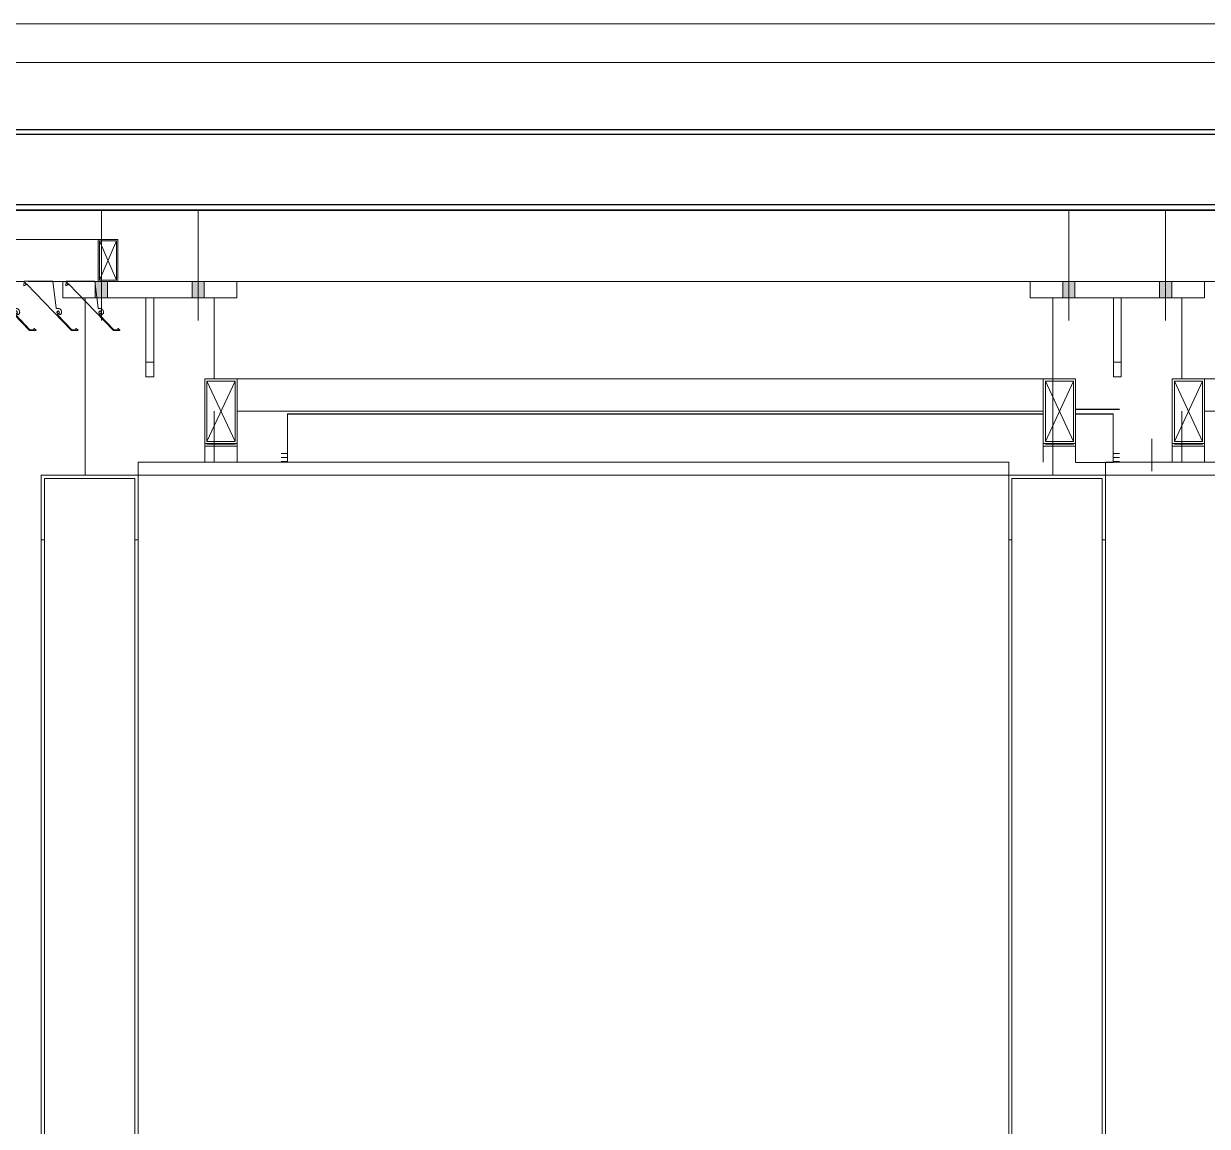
# Model space of a CAD drawing. Header units: millimetres. Extents: x -220592 to 404889, y -217665 to 38245.
# Drawn here: x 31805 to 33640, y -43666 to -41956 of the extents above; entities that cross this region are included whole.
import ezdxf

# ---------------------------------------------------------------- set-up
doc = ezdxf.new("R2010")
doc.units = ezdxf.units.MM
doc.set_wipeout_variables(frame=1)
doc.linetypes.add('XKITLINE00', pattern=[0])
doc.linetypes.add('XKITLINE02', pattern=[4, 2, -2])
for name, color, linetype in [('000 - 0_HIDE_OBJ_FRAMING_DEF_SUB_1', 7, 'Continuous'), ('000 - STRUCTURE_STEEL_FRAMING_SUB_COLOR_1', 7, 'Continuous'), ('000 - STRUCTURE_STEEL_FRAMING_SUB_COLOR_2', 7, 'Continuous'), ('000 - STRUCTURE_STEEL_FRAMING_WIPEOUT_', 7, 'Continuous')]:
    doc.layers.add(name, color=color, linetype=linetype)
doc.layers.add('Bolt', color=7, linetype='Continuous', lineweight=0)
doc.layers.add('Part', color=7, linetype='Continuous', lineweight=0)

# ---------------------------------------------------------------- blocks, each defined once
blk = doc.blocks.new('*A13596')
at = {"layer": 'Part', "color": 7, "linetype": 'XKITLINE00', "lineweight": 0}
for p, q in [((-127.702542, 89.242133), (-115.985516, 89.242133)), ((-127.702542, 89.242133), (-127.702542, 89.236899)), ((-127.702542, 89.236899), (-115.985516, 89.236899)), ((-127.702542, 88.490867), (-127.702542, 89.236899)), ((-115.485516, 89.315403), (-114.802542, 89.315403)), ((-115.485516, 89.310169), (-114.802542, 89.310169)), ((-115.485516, 89.242133), (-114.902542, 89.242133)), ((-115.485516, 89.236899), (-114.902542, 89.236899)), ((-114.902542, 89.236899), (-114.902542, 89.242133)), ((-114.902542, 88.487927), (-114.902542, 89.236899)), ((-127.802542, 88.626108), (-127.702542, 88.626108)), ((-127.802542, 88.565922), (-127.702542, 88.565922)), ((-127.802542, 88.501011), (-127.702542, 88.501011)), ((-115.485516, 88.487927), (-114.902542, 88.487927)), ((-114.902542, 88.626108), (-114.802542, 88.626108)), ((-114.902542, 88.565922), (-114.802542, 88.565922)), ((-114.902542, 88.501011), (-114.802542, 88.501011))]:
    blk.add_line(p, q, dxfattribs=at)
blk = doc.blocks.new('*A13597')
at = {"layer": 'Part', "color": 7, "linetype": 'XKITLINE00', "lineweight": 0}
for p, q in [((-128.485516, 89.780791), (-115.985516, 89.780791)), ((-128.485516, 89.280791), (-115.985516, 89.280791))]:
    blk.add_line(p, q, dxfattribs=at)
blk = doc.blocks.new('*A13680')
at = {"layer": 'Part', "color": 7, "linetype": 'XKITLINE00', "lineweight": 0}
for p, q in [((-131.137367, 91.295291), (-131.139989, 91.227606)), ((-131.139989, 91.227606), (-131.106502, 91.243141)), ((-130.691697, 91.295299), (-131.137367, 91.295291)), ((-131.122245, 91.273376), (-131.115672, 91.275412)), ((-131.119105, 91.248393), (-131.122245, 91.273376)), ((-131.106914, 91.248264), (-131.119105, 91.248393)), ((-131.118576, 91.258396), (-131.115672, 91.275412)), ((-131.118576, 91.258396), (-131.100033, 91.255499)), ((-131.106502, 91.243141), (-131.106914, 91.248264)), ((-131.100033, 91.255499), (-130.403787, 90.530377)), ((-130.638667, 90.881293), (-130.691697, 91.295299)), ((-130.636477, 90.876218), (-130.638667, 90.881293)), ((-130.631925, 90.873081), (-130.636477, 90.876218)), ((-130.626403, 90.872842), (-130.631925, 90.873081)), ((-130.616269, 90.874328), (-130.626403, 90.872842)), ((-130.606033, 90.873953), (-130.616269, 90.874328)), ((-130.596034, 90.87173), (-130.606033, 90.873953)), ((-130.586604, 90.867732), (-130.596034, 90.87173)), ((-130.578054, 90.862092), (-130.586604, 90.867732)), ((-130.570667, 90.854996), (-130.578054, 90.862092)), ((-130.564689, 90.846679), (-130.570667, 90.854996)), ((-130.560316, 90.837417), (-130.564689, 90.846679)), ((-130.631369, 90.820312), (-130.623979, 90.822634)), ((-130.630947, 90.81364), (-130.631369, 90.820312)), ((-130.628157, 90.807564), (-130.630947, 90.81364)), ((-130.62337, 90.802897), (-130.628157, 90.807564)), ((-130.623979, 90.822634), (-130.623035, 90.829799)), ((-130.615797, 90.799783), (-130.62337, 90.802897)), ((-130.623035, 90.829799), (-130.615975, 90.828629)), ((-130.619915, 90.781587), (-130.615288, 90.785242)), ((-130.618823, 90.776428), (-130.619915, 90.781587)), ((-130.39742, 90.545412), (-130.618823, 90.776428)), ((-130.615975, 90.828629), (-130.614869, 90.836335)), ((-130.61164, 90.7956), (-130.615797, 90.799783)), ((-130.615288, 90.785242), (-130.611434, 90.789706)), ((-130.614869, 90.836335), (-130.608385, 90.835766)), ((-130.611434, 90.789706), (-130.61164, 90.7956)), ((-130.608385, 90.835766), (-130.602511, 90.832964)), ((-130.602511, 90.832964), (-130.597989, 90.828282)), ((-130.597989, 90.828282), (-130.595391, 90.822314)), ((-130.594036, 90.800113), (-130.597254, 90.794956)), ((-130.597254, 90.794956), (-130.597242, 90.788879)), ((-130.597242, 90.788879), (-130.594005, 90.783735)), ((-130.595047, 90.815814), (-130.595952, 90.809896)), ((-130.595952, 90.809896), (-130.593545, 90.805085)), ((-130.595391, 90.822314), (-130.595047, 90.815814)), ((-130.588564, 90.803055), (-130.594036, 90.800113)), ((-130.594005, 90.783735), (-130.588531, 90.781095)), ((-130.593545, 90.805085), (-130.588564, 90.803055)), ((-130.588531, 90.781095), (-130.580761, 90.781591)), ((-130.580761, 90.781591), (-130.575265, 90.783326)), ((-130.575265, 90.783326), (-130.570202, 90.78608)), ((-130.570202, 90.78608), (-130.565759, 90.789751)), ((-130.565759, 90.789751), (-130.562101, 90.794205)), ((-130.562101, 90.794205), (-130.559361, 90.799275)), ((-130.557693, 90.827516), (-130.560316, 90.837417)), ((-130.559361, 90.799275), (-130.557642, 90.804776)), ((-130.556908, 90.817303), (-130.557693, 90.827516)), ((-130.557642, 90.804776), (-130.557006, 90.810504)), ((-130.557006, 90.810504), (-130.556908, 90.817303)), ((-130.403787, 90.530377), (-130.304636, 90.53093)), ((-130.336074, 90.545755), (-130.39742, 90.545412)), ((-130.335977, 90.563175), (-130.336074, 90.545755)), ((-130.331056, 90.56426), (-130.335977, 90.563175)), ((-130.302167, 90.535611), (-130.331056, 90.56426)), ((-130.304636, 90.53093), (-130.302167, 90.535611))]:
    blk.add_line(p, q, dxfattribs=at)
blk = doc.blocks.new('*A13681')
at = {"layer": 'Part', "color": 7, "linetype": 'XKITLINE00', "lineweight": 0}
for p, q in [((-131.787367, 91.295291), (-131.789989, 91.227606)), ((-131.789989, 91.227606), (-131.756502, 91.243141)), ((-131.341697, 91.295299), (-131.787367, 91.295291)), ((-131.772245, 91.273376), (-131.765672, 91.275412)), ((-131.769105, 91.248393), (-131.772245, 91.273376)), ((-131.756914, 91.248264), (-131.769105, 91.248393)), ((-131.768576, 91.258396), (-131.765672, 91.275412)), ((-131.768576, 91.258396), (-131.750033, 91.255499)), ((-131.756502, 91.243141), (-131.756914, 91.248264)), ((-131.750033, 91.255499), (-131.053787, 90.530377)), ((-131.288667, 90.881293), (-131.341697, 91.295299)), ((-131.286477, 90.876218), (-131.288667, 90.881293)), ((-131.281925, 90.873081), (-131.286477, 90.876218)), ((-131.276403, 90.872842), (-131.281925, 90.873081)), ((-131.266269, 90.874328), (-131.276403, 90.872842)), ((-131.256033, 90.873953), (-131.266269, 90.874328)), ((-131.246034, 90.87173), (-131.256033, 90.873953)), ((-131.236604, 90.867732), (-131.246034, 90.87173)), ((-131.228054, 90.862092), (-131.236604, 90.867732)), ((-131.220667, 90.854996), (-131.228054, 90.862092)), ((-131.214689, 90.846679), (-131.220667, 90.854996)), ((-131.210316, 90.837417), (-131.214689, 90.846679)), ((-131.281369, 90.820312), (-131.273979, 90.822634)), ((-131.280947, 90.81364), (-131.281369, 90.820312)), ((-131.278157, 90.807564), (-131.280947, 90.81364)), ((-131.27337, 90.802897), (-131.278157, 90.807564)), ((-131.273979, 90.822634), (-131.273035, 90.829799)), ((-131.265797, 90.799783), (-131.27337, 90.802897)), ((-131.273035, 90.829799), (-131.265975, 90.828629)), ((-131.269915, 90.781587), (-131.265288, 90.785242)), ((-131.268823, 90.776428), (-131.269915, 90.781587)), ((-131.04742, 90.545412), (-131.268823, 90.776428)), ((-131.265975, 90.828629), (-131.264869, 90.836335)), ((-131.26164, 90.7956), (-131.265797, 90.799783)), ((-131.265288, 90.785242), (-131.261434, 90.789706)), ((-131.264869, 90.836335), (-131.258385, 90.835766)), ((-131.261434, 90.789706), (-131.26164, 90.7956)), ((-131.258385, 90.835766), (-131.252511, 90.832964)), ((-131.252511, 90.832964), (-131.247989, 90.828282)), ((-131.247989, 90.828282), (-131.245391, 90.822314)), ((-131.244036, 90.800113), (-131.247254, 90.794956)), ((-131.247254, 90.794956), (-131.247242, 90.788879)), ((-131.247242, 90.788879), (-131.244005, 90.783735)), ((-131.245047, 90.815814), (-131.245952, 90.809896)), ((-131.245952, 90.809896), (-131.243545, 90.805085)), ((-131.245391, 90.822314), (-131.245047, 90.815814)), ((-131.238564, 90.803055), (-131.244036, 90.800113)), ((-131.244005, 90.783735), (-131.238531, 90.781095)), ((-131.243545, 90.805085), (-131.238564, 90.803055)), ((-131.238531, 90.781095), (-131.230761, 90.781591)), ((-131.230761, 90.781591), (-131.225265, 90.783326)), ((-131.225265, 90.783326), (-131.220202, 90.78608)), ((-131.220202, 90.78608), (-131.215759, 90.789751)), ((-131.215759, 90.789751), (-131.212101, 90.794205)), ((-131.212101, 90.794205), (-131.209361, 90.799275)), ((-131.207693, 90.827516), (-131.210316, 90.837417)), ((-131.209361, 90.799275), (-131.207642, 90.804776)), ((-131.206908, 90.817303), (-131.207693, 90.827516)), ((-131.207642, 90.804776), (-131.207006, 90.810504)), ((-131.207006, 90.810504), (-131.206908, 90.817303)), ((-131.053787, 90.530377), (-130.954636, 90.53093)), ((-130.986074, 90.545755), (-131.04742, 90.545412)), ((-130.985977, 90.563175), (-130.986074, 90.545755)), ((-130.981056, 90.56426), (-130.985977, 90.563175)), ((-130.952167, 90.535611), (-130.981056, 90.56426)), ((-130.954636, 90.53093), (-130.952167, 90.535611))]:
    blk.add_line(p, q, dxfattribs=at)
blk = doc.blocks.new('*A13682')
at = {"layer": 'Part', "color": 7, "linetype": 'XKITLINE00', "lineweight": 0}
for p, q in [((-132.437367, 91.295291), (-132.439989, 91.227606)), ((-132.439989, 91.227606), (-132.406502, 91.243141)), ((-131.991697, 91.295299), (-132.437367, 91.295291)), ((-132.422245, 91.273376), (-132.415672, 91.275412)), ((-132.419105, 91.248393), (-132.422245, 91.273376)), ((-132.406914, 91.248264), (-132.419105, 91.248393)), ((-132.418576, 91.258396), (-132.415672, 91.275412)), ((-132.418576, 91.258396), (-132.400033, 91.255499)), ((-132.406502, 91.243141), (-132.406914, 91.248264)), ((-132.400033, 91.255499), (-131.703787, 90.530377)), ((-131.938667, 90.881293), (-131.991697, 91.295299)), ((-131.936477, 90.876218), (-131.938667, 90.881293)), ((-131.931925, 90.873081), (-131.936477, 90.876218)), ((-131.926403, 90.872842), (-131.931925, 90.873081)), ((-131.916269, 90.874328), (-131.926403, 90.872842)), ((-131.906033, 90.873953), (-131.916269, 90.874328)), ((-131.896034, 90.87173), (-131.906033, 90.873953)), ((-131.886604, 90.867732), (-131.896034, 90.87173)), ((-131.878054, 90.862092), (-131.886604, 90.867732)), ((-131.870667, 90.854996), (-131.878054, 90.862092)), ((-131.864689, 90.846679), (-131.870667, 90.854996)), ((-131.860316, 90.837417), (-131.864689, 90.846679)), ((-131.931369, 90.820312), (-131.923979, 90.822634)), ((-131.930947, 90.81364), (-131.931369, 90.820312)), ((-131.928157, 90.807564), (-131.930947, 90.81364)), ((-131.92337, 90.802897), (-131.928157, 90.807564)), ((-131.923979, 90.822634), (-131.923035, 90.829799)), ((-131.915797, 90.799783), (-131.92337, 90.802897)), ((-131.923035, 90.829799), (-131.915975, 90.828629)), ((-131.919915, 90.781587), (-131.915288, 90.785242)), ((-131.918823, 90.776428), (-131.919915, 90.781587)), ((-131.69742, 90.545412), (-131.918823, 90.776428)), ((-131.915975, 90.828629), (-131.914869, 90.836335)), ((-131.91164, 90.7956), (-131.915797, 90.799783)), ((-131.915288, 90.785242), (-131.911434, 90.789706)), ((-131.914869, 90.836335), (-131.908385, 90.835766)), ((-131.911434, 90.789706), (-131.91164, 90.7956)), ((-131.908385, 90.835766), (-131.902511, 90.832964)), ((-131.902511, 90.832964), (-131.897989, 90.828282)), ((-131.897989, 90.828282), (-131.895391, 90.822314)), ((-131.894036, 90.800113), (-131.897254, 90.794956)), ((-131.897254, 90.794956), (-131.897242, 90.788879)), ((-131.897242, 90.788879), (-131.894005, 90.783735)), ((-131.895047, 90.815814), (-131.895952, 90.809896)), ((-131.895952, 90.809896), (-131.893545, 90.805085)), ((-131.895391, 90.822314), (-131.895047, 90.815814)), ((-131.888564, 90.803055), (-131.894036, 90.800113)), ((-131.894005, 90.783735), (-131.888531, 90.781095)), ((-131.893545, 90.805085), (-131.888564, 90.803055)), ((-131.888531, 90.781095), (-131.880761, 90.781591)), ((-131.880761, 90.781591), (-131.875265, 90.783326)), ((-131.875265, 90.783326), (-131.870202, 90.78608)), ((-131.870202, 90.78608), (-131.865759, 90.789751)), ((-131.865759, 90.789751), (-131.862101, 90.794205)), ((-131.862101, 90.794205), (-131.859361, 90.799275)), ((-131.857693, 90.827516), (-131.860316, 90.837417)), ((-131.859361, 90.799275), (-131.857642, 90.804776)), ((-131.856908, 90.817303), (-131.857693, 90.827516)), ((-131.857642, 90.804776), (-131.857006, 90.810504)), ((-131.857006, 90.810504), (-131.856908, 90.817303)), ((-131.703787, 90.530377), (-131.604636, 90.53093)), ((-131.636074, 90.545755), (-131.69742, 90.545412)), ((-131.635977, 90.563175), (-131.636074, 90.545755)), ((-131.631056, 90.56426), (-131.635977, 90.563175)), ((-131.602167, 90.535611), (-131.631056, 90.56426)), ((-131.604636, 90.53093), (-131.602167, 90.535611))]:
    blk.add_line(p, q, dxfattribs=at)
blk = doc.blocks.new('*A13688')
at = {"layer": 'Part', "color": 7, "linetype": 'XKITLINE00', "lineweight": 0}
for p, q in [((-128.985516, 88.490867), (-128.985516, 88.780753)), ((-128.985516, 88.780753), (-128.953516, 88.780753)), ((-128.485516, 88.740421), (-128.985516, 88.740421)), ((-128.953516, 88.772548), (-128.953516, 88.780753)), ((-128.517516, 88.772548), (-128.953516, 88.772548)), ((-128.485516, 88.780753), (-128.517516, 88.780753)), ((-128.517516, 88.780753), (-128.517516, 88.772548)), ((-128.485516, 88.780753), (-128.485516, 88.490867))]:
    blk.add_line(p, q, dxfattribs=at)
blk = doc.blocks.new('*A13689')
at = {"layer": 'Part', "color": 7, "linetype": 'XKITLINE00', "lineweight": 0}
for p, q in [((-128.485516, 89.780791), (-128.985516, 89.780791)), ((-128.985516, 89.780791), (-128.985516, 88.780791)), ((-128.953516, 88.812791), (-128.517516, 89.748791)), ((-128.517516, 88.812791), (-128.953516, 89.748791)), ((-128.953516, 88.812791), (-128.953516, 89.748791)), ((-128.953516, 89.748791), (-128.517516, 89.748791)), ((-128.517516, 89.748791), (-128.517516, 88.812791)), ((-128.485516, 88.780791), (-128.485516, 89.780791)), ((-128.985516, 88.780791), (-128.485516, 88.780791)), ((-128.517516, 88.812791), (-128.953516, 88.812791))]:
    blk.add_line(p, q, dxfattribs=at)
blk = doc.blocks.new('*A13701')
at = {"layer": 'Part', "color": 7, "linetype": 'XKITLINE00', "lineweight": 0}
for p, q in [((-130.337493, 91.945101), (-130.637493, 91.945101)), ((-130.637493, 91.945101), (-130.637493, 91.295101)), ((-130.337493, 91.295101), (-130.337493, 91.945101)), ((-130.617493, 91.315101), (-130.357493, 91.925101)), ((-130.357493, 91.315101), (-130.617493, 91.925101)), ((-130.617493, 91.315101), (-130.617493, 91.925101)), ((-130.617493, 91.925101), (-130.357493, 91.925101)), ((-130.357493, 91.925101), (-130.357493, 91.315101)), ((-130.637493, 91.295101), (-130.337493, 91.295101)), ((-130.357493, 91.315101), (-130.617493, 91.315101))]:
    blk.add_line(p, q, dxfattribs=at)
blk = doc.blocks.new('*A13702')
at = {"layer": 'Part', "color": 7, "linetype": 'XKITLINE00', "lineweight": 0}
for p, q in [((-138.658479, 91.945101), (-130.637493, 91.945101)), ((-138.491671, 91.295101), (-138.287375, 91.295101)), ((-137.841671, 91.295101), (-137.637375, 91.295101)), ((-137.191671, 91.295101), (-136.987375, 91.295101)), ((-136.541671, 91.295101), (-136.337375, 91.295101)), ((-135.891671, 91.295101), (-135.687375, 91.295101)), ((-135.241671, 91.295101), (-135.037375, 91.295101)), ((-134.591671, 91.295101), (-134.387375, 91.295101)), ((-133.941671, 91.295101), (-133.737375, 91.295101)), ((-133.291671, 91.295101), (-133.087375, 91.295101)), ((-132.641671, 91.295101), (-132.437375, 91.295101)), ((-131.991671, 91.295101), (-131.787375, 91.295101)), ((-131.341671, 91.295101), (-131.137375, 91.295101)), ((-130.691671, 91.295101), (-130.637493, 91.295101))]:
    blk.add_line(p, q, dxfattribs=at)
blk = doc.blocks.new('*A14321')
at = {"layer": 'Part', "color": 7, "linetype": 'XKITLINE00', "lineweight": 0}
for p, q in [((-113.985516, 88.490867), (-113.985516, 88.780753)), ((-113.985516, 88.780753), (-113.953516, 88.780753)), ((-113.485516, 88.740421), (-113.985516, 88.740421)), ((-113.953516, 88.772548), (-113.953516, 88.780753)), ((-113.517516, 88.772548), (-113.953516, 88.772548)), ((-113.485516, 88.780753), (-113.517516, 88.780753)), ((-113.517516, 88.780753), (-113.517516, 88.772548)), ((-113.485516, 88.780753), (-113.485516, 88.490867))]:
    blk.add_line(p, q, dxfattribs=at)
blk = doc.blocks.new('*A14322')
at = {"layer": 'Part', "color": 7, "linetype": 'XKITLINE00', "lineweight": 0}
for p, q in [((-113.485516, 89.780791), (-113.985516, 89.780791)), ((-113.985516, 89.780791), (-113.985516, 88.780791)), ((-113.953516, 88.812791), (-113.517516, 89.748791)), ((-113.517516, 88.812791), (-113.953516, 89.748791)), ((-113.953516, 88.812791), (-113.953516, 89.748791)), ((-113.953516, 89.748791), (-113.517516, 89.748791)), ((-113.517516, 89.748791), (-113.517516, 88.812791)), ((-113.485516, 88.780791), (-113.485516, 89.780791)), ((-113.985516, 88.780791), (-113.485516, 88.780791)), ((-113.517516, 88.812791), (-113.953516, 88.812791))]:
    blk.add_line(p, q, dxfattribs=at)
blk = doc.blocks.new('*A14325')
at = {"layer": 'Part', "color": 7, "linetype": 'XKITLINE00', "lineweight": 0}
for p, q in [((-115.985516, 88.490867), (-115.985516, 88.780753)), ((-115.985516, 88.780753), (-115.953516, 88.780753)), ((-115.485516, 88.740421), (-115.985516, 88.740421)), ((-115.953516, 88.772548), (-115.953516, 88.780753)), ((-115.517516, 88.772548), (-115.953516, 88.772548)), ((-115.485516, 88.780753), (-115.517516, 88.780753)), ((-115.517516, 88.780753), (-115.517516, 88.772548)), ((-115.485516, 88.780753), (-115.485516, 88.490867))]:
    blk.add_line(p, q, dxfattribs=at)
blk = doc.blocks.new('*A14326')
at = {"layer": 'Part', "color": 7, "linetype": 'XKITLINE00', "lineweight": 0}
for p, q in [((-115.485516, 89.780791), (-115.985516, 89.780791)), ((-115.985516, 89.780791), (-115.985516, 88.780791)), ((-115.953516, 88.812791), (-115.517516, 89.748791)), ((-115.517516, 88.812791), (-115.953516, 89.748791)), ((-115.953516, 88.812791), (-115.953516, 89.748791)), ((-115.953516, 89.748791), (-115.517516, 89.748791)), ((-115.517516, 89.748791), (-115.517516, 88.812791)), ((-115.485516, 88.780791), (-115.485516, 89.780791)), ((-115.985516, 88.780791), (-115.485516, 88.780791)), ((-115.517516, 88.812791), (-115.953516, 88.812791))]:
    blk.add_line(p, q, dxfattribs=at)
blk = doc.blocks.new('*A14327')
at = {"layer": 'Part', "color": 7, "linetype": 'XKITLINE00', "lineweight": 0}
for p, q in [((-113.485516, 89.780791), (-100.985516, 89.780791)), ((-113.485516, 89.280791), (-100.985516, 89.280791))]:
    blk.add_line(p, q, dxfattribs=at)
blk = doc.blocks.new('*A14329')
at = {"layer": 'Bolt', "color": 7, "linetype": 'XKITLINE02', "lineweight": 0}
for p, q in [((-114.302555, 88.376542), (-114.302555, 88.855094)), ((-114.302555, 88.350549), (-114.302555, 88.829101))]:
    blk.add_line(p, q, dxfattribs=at)
blk = doc.blocks.new('*A13471')
at = {"layer": '000 - 0_HIDE_OBJ_FRAMING_DEF_SUB_1', "color": 7, "linetype": 'XKITLINE00', "lineweight": 0}
blk.add_line((-135.563334, 95.290814), (-84.063213, 95.290814), dxfattribs=at)
blk = doc.blocks.new('*A13534')
at = {"layer": '000 - 0_HIDE_OBJ_FRAMING_DEF_SUB_1', "color": 7, "linetype": 'XKITLINE00', "lineweight": 0}
for p, q in [((-128.985516, 88.290007), (-128.985516, 88.490867)), ((-128.985516, 88.490867), (-115.485516, 88.490867)), ((-115.485516, 88.490867), (-115.485516, 88.290007)), ((-128.985516, 88.290007), (-115.485516, 88.290007))]:
    blk.add_line(p, q, dxfattribs=at)
blk = doc.blocks.new('*A13540')
at = {"layer": '000 - 0_HIDE_OBJ_FRAMING_DEF_SUB_1', "color": 7, "linetype": 'XKITLINE00', "lineweight": 0}
for p, q in [((-135.563334, 94.690364), (-87.063349, 94.690364)), ((-135.563334, 92.690364), (-87.063349, 92.690364))]:
    blk.add_line(p, q, dxfattribs=at)
blk = doc.blocks.new('*A13541')
at = {"layer": '000 - 0_HIDE_OBJ_FRAMING_DEF_SUB_1', "color": 7, "linetype": 'XKITLINE00', "lineweight": 0}
for p, q in [((-135.563334, 95.290805), (-84.063213, 95.290805)), ((-130.691121, 91.290805), (-83.063349, 91.290805))]:
    blk.add_line(p, q, dxfattribs=at)
blk = doc.blocks.new('*A13697')
at = {"layer": '000 - 0_HIDE_OBJ_FRAMING_DEF_SUB_1', "color": 7, "linetype": 'XKITLINE00', "lineweight": 0}
for p, q in [((-130.152583, 91.040289), (-130.152583, 91.290289)), ((-130.152583, 91.290289), (-127.452583, 91.290289)), ((-127.452583, 91.040289), (-127.452583, 91.290289)), ((-130.152583, 91.040289), (-127.452583, 91.040289))]:
    blk.add_line(p, q, dxfattribs=at)
blk = doc.blocks.new('*A13698')
at = {"layer": '000 - 0_HIDE_OBJ_FRAMING_DEF_SUB_1', "color": 7, "linetype": 'XKITLINE00', "lineweight": 0}
for p, q in [((-128.862542, 89.814076), (-128.862542, 91.040289)), ((-128.742542, 91.040289), (-128.742542, 89.814076)), ((-128.862542, 90.040289), (-128.742542, 90.040289)), ((-128.742542, 89.814076), (-128.862542, 89.814076))]:
    blk.add_line(p, q, dxfattribs=at)
blk = doc.blocks.new('*A13699')
at = {"layer": '000 - 0_HIDE_OBJ_FRAMING_DEF_SUB_1'}
for points in [[(-129.458, 93.29), (-129.458, 93.23), (-129.648, 93.23), (-129.648, 93.29)], [(-129.458, 93.29), (-129.458, 93.23), (-129.648, 93.23), (-129.648, 93.29)], [(-129.458, 93.29), (-129.458, 93.23), (-129.648, 93.23), (-129.648, 93.29)], [(-127.958, 93.29), (-127.958, 93.23), (-128.148, 93.23), (-128.148, 93.29)], [(-127.958, 93.29), (-127.958, 93.23), (-128.148, 93.23), (-128.148, 93.29)], [(-127.958, 93.29), (-127.958, 93.23), (-128.148, 93.23), (-128.148, 93.29)], [(-129.458, 91.29), (-129.458, 91.04), (-129.648, 91.04), (-129.648, 91.29)], [(-129.458, 91.29), (-129.458, 91.04), (-129.648, 91.04), (-129.648, 91.29)], [(-129.458, 91.29), (-129.458, 91.04), (-129.648, 91.04), (-129.648, 91.29)], [(-127.958, 91.29), (-127.958, 91.04), (-128.148, 91.04), (-128.148, 91.29)], [(-127.958, 91.29), (-127.958, 91.04), (-128.148, 91.04), (-128.148, 91.29)], [(-127.958, 91.29), (-127.958, 91.04), (-128.148, 91.04), (-128.148, 91.29)]]:
    blk.add_hatch(color=7, dxfattribs=at).paths.add_polyline_path(points, flags=17)
at = {"layer": '000 - 0_HIDE_OBJ_FRAMING_DEF_SUB_1', "color": 7, "linetype": 'XKITLINE00', "lineweight": 0}
for p, q in [((-129.648, 93.29), (-129.648, 93.23)), ((-129.648, 93.29), (-129.648, 93.23)), ((-129.648, 93.29), (-129.648, 93.23)), ((-129.553, 93.396), (-129.553, 90.69)), ((-129.553, 93.396), (-129.553, 90.69)), ((-129.553, 93.396), (-129.553, 90.69)), ((-129.458, 93.29), (-129.458, 93.23)), ((-129.458, 93.29), (-129.458, 93.23)), ((-129.458, 93.29), (-129.458, 93.23)), ((-128.148, 93.29), (-128.148, 93.23)), ((-128.148, 93.29), (-128.148, 93.23)), ((-128.148, 93.29), (-128.148, 93.23)), ((-128.053, 93.396), (-128.053, 90.69)), ((-128.053, 93.396), (-128.053, 90.69)), ((-128.053, 93.396), (-128.053, 90.69)), ((-127.958, 93.29), (-127.958, 93.23)), ((-127.958, 93.29), (-127.958, 93.23)), ((-127.958, 93.29), (-127.958, 93.23)), ((-129.648, 91.29), (-129.648, 91.04)), ((-129.648, 91.29), (-129.648, 91.04)), ((-129.648, 91.29), (-129.648, 91.04)), ((-129.458, 91.29), (-129.458, 91.04)), ((-129.458, 91.29), (-129.458, 91.04)), ((-129.458, 91.29), (-129.458, 91.04)), ((-128.148, 91.29), (-128.148, 91.04)), ((-128.148, 91.29), (-128.148, 91.04)), ((-128.148, 91.29), (-128.148, 91.04)), ((-127.958, 91.29), (-127.958, 91.04)), ((-127.958, 91.29), (-127.958, 91.04)), ((-127.958, 91.29), (-127.958, 91.04))]:
    blk.add_line(p, q, dxfattribs=at)
blk = doc.blocks.new('*A13829')
at = {"layer": '000 - 0_HIDE_OBJ_FRAMING_DEF_SUB_1', "color": 7, "linetype": 'XKITLINE00', "lineweight": 0}
for p, q in [((-129.802542, 88.290005), (-129.802542, 91.040289)), ((-127.802542, 89.780791), (-127.802542, 91.040289)), ((-127.802542, 88.490867), (-127.802542, 89.280791))]:
    blk.add_line(p, q, dxfattribs=at)
blk = doc.blocks.new('*A13845')
at = {"layer": '000 - 0_HIDE_OBJ_FRAMING_DEF_SUB_1', "color": 7, "linetype": 'XKITLINE00', "lineweight": 0}
for p, q in [((-130.485516, 59.830765), (-130.485516, 88.290005)), ((-130.485516, 88.290005), (-128.985516, 88.290005)), ((-128.985516, 88.290005), (-128.985516, 59.830765)), ((-130.435516, 59.830765), (-130.435516, 88.23979)), ((-130.435516, 88.23979), (-129.035516, 88.23979)), ((-129.035516, 88.23979), (-129.035516, 59.830765)), ((-130.435516, 87.285705), (-130.485516, 87.285705)), ((-129.035516, 87.285705), (-128.985516, 87.285705))]:
    blk.add_line(p, q, dxfattribs=at)
blk = doc.blocks.new('*A14330')
at = {"layer": '000 - 0_HIDE_OBJ_FRAMING_DEF_SUB_1'}
for points in [[(-114.648, 93.23), (-114.648, 93.29), (-114.458, 93.29), (-114.458, 93.23)], [(-114.648, 93.23), (-114.648, 93.29), (-114.458, 93.29), (-114.458, 93.23)], [(-114.648, 93.23), (-114.648, 93.29), (-114.458, 93.29), (-114.458, 93.23)], [(-113.148, 93.23), (-113.148, 93.29), (-112.958, 93.29), (-112.958, 93.23)], [(-113.148, 93.23), (-113.148, 93.29), (-112.958, 93.29), (-112.958, 93.23)], [(-113.148, 93.23), (-113.148, 93.29), (-112.958, 93.29), (-112.958, 93.23)], [(-114.648, 91.04), (-114.648, 91.29), (-114.458, 91.29), (-114.458, 91.04)], [(-114.648, 91.04), (-114.648, 91.29), (-114.458, 91.29), (-114.458, 91.04)], [(-114.648, 91.04), (-114.648, 91.29), (-114.458, 91.29), (-114.458, 91.04)], [(-113.148, 91.04), (-113.148, 91.29), (-112.958, 91.29), (-112.958, 91.04)], [(-113.148, 91.04), (-113.148, 91.29), (-112.958, 91.29), (-112.958, 91.04)], [(-113.148, 91.04), (-113.148, 91.29), (-112.958, 91.29), (-112.958, 91.04)]]:
    blk.add_hatch(color=7, dxfattribs=at).paths.add_polyline_path(points, flags=17)
at = {"layer": '000 - 0_HIDE_OBJ_FRAMING_DEF_SUB_1', "color": 7, "linetype": 'XKITLINE00', "lineweight": 0}
for p, q in [((-114.648, 93.29), (-114.648, 93.23)), ((-114.648, 93.29), (-114.648, 93.23)), ((-114.648, 93.29), (-114.648, 93.23)), ((-114.553, 93.396), (-114.553, 90.69)), ((-114.553, 93.396), (-114.553, 90.69)), ((-114.553, 93.396), (-114.553, 90.69)), ((-114.458, 93.29), (-114.458, 93.23)), ((-114.458, 93.29), (-114.458, 93.23)), ((-114.458, 93.29), (-114.458, 93.23)), ((-113.148, 93.29), (-113.148, 93.23)), ((-113.148, 93.29), (-113.148, 93.23)), ((-113.148, 93.29), (-113.148, 93.23)), ((-113.053, 93.396), (-113.053, 90.69)), ((-113.053, 93.396), (-113.053, 90.69)), ((-113.053, 93.396), (-113.053, 90.69)), ((-112.958, 93.29), (-112.958, 93.23)), ((-112.958, 93.29), (-112.958, 93.23)), ((-112.958, 93.29), (-112.958, 93.23)), ((-114.648, 91.29), (-114.648, 91.04)), ((-114.648, 91.29), (-114.648, 91.04)), ((-114.648, 91.29), (-114.648, 91.04)), ((-114.458, 91.29), (-114.458, 91.04)), ((-114.458, 91.29), (-114.458, 91.04)), ((-114.458, 91.29), (-114.458, 91.04)), ((-113.148, 91.29), (-113.148, 91.04)), ((-113.148, 91.29), (-113.148, 91.04)), ((-113.148, 91.29), (-113.148, 91.04)), ((-112.958, 91.29), (-112.958, 91.04)), ((-112.958, 91.29), (-112.958, 91.04)), ((-112.958, 91.29), (-112.958, 91.04))]:
    blk.add_line(p, q, dxfattribs=at)
blk = doc.blocks.new('*A14332')
at = {"layer": '000 - 0_HIDE_OBJ_FRAMING_DEF_SUB_1', "color": 7, "linetype": 'XKITLINE00', "lineweight": 0}
for p, q in [((-113.862542, 89.814076), (-113.862542, 91.040289)), ((-113.742542, 91.040289), (-113.742542, 89.814076)), ((-113.862542, 90.040289), (-113.742542, 90.040289)), ((-113.742542, 89.814076), (-113.862542, 89.814076))]:
    blk.add_line(p, q, dxfattribs=at)
blk = doc.blocks.new('*A14333')
at = {"layer": '000 - 0_HIDE_OBJ_FRAMING_DEF_SUB_1', "color": 7, "linetype": 'XKITLINE00', "lineweight": 0}
for p, q in [((-115.152583, 91.040289), (-115.152583, 91.290289)), ((-115.152583, 91.290289), (-112.452583, 91.290289)), ((-112.452583, 91.040289), (-112.452583, 91.290289)), ((-115.152583, 91.040289), (-112.452583, 91.040289))]:
    blk.add_line(p, q, dxfattribs=at)
blk = doc.blocks.new('*A14373')
at = {"layer": '000 - 0_HIDE_OBJ_FRAMING_DEF_SUB_1', "color": 7, "linetype": 'XKITLINE00', "lineweight": 0}
for p, q in [((-114.802542, 88.290005), (-114.802542, 91.040289)), ((-112.802542, 89.780791), (-112.802542, 91.040289)), ((-112.802542, 88.490867), (-112.802542, 89.280791))]:
    blk.add_line(p, q, dxfattribs=at)
blk = doc.blocks.new('*A14374')
at = {"layer": '000 - 0_HIDE_OBJ_FRAMING_DEF_SUB_1', "color": 7, "linetype": 'XKITLINE00', "lineweight": 0}
for p, q in [((-113.985516, 88.290007), (-113.985516, 88.490867)), ((-113.985516, 88.490867), (-100.485516, 88.490867)), ((-113.985516, 88.290007), (-100.485516, 88.290007))]:
    blk.add_line(p, q, dxfattribs=at)
blk = doc.blocks.new('*A14376')
at = {"layer": '000 - 0_HIDE_OBJ_FRAMING_DEF_SUB_1', "color": 7, "linetype": 'XKITLINE00', "lineweight": 0}
for p, q in [((-115.485516, 59.830765), (-115.485516, 88.290005)), ((-115.485516, 88.290005), (-113.985516, 88.290005)), ((-113.985516, 88.290005), (-113.985516, 59.830765)), ((-115.435516, 59.830765), (-115.435516, 88.23979)), ((-115.435516, 88.23979), (-114.035516, 88.23979)), ((-114.035516, 88.23979), (-114.035516, 59.830765)), ((-115.435516, 87.285705), (-115.485516, 87.285705)), ((-114.035516, 87.285705), (-113.985516, 87.285705))]:
    blk.add_line(p, q, dxfattribs=at)
blk = doc.blocks.new('W-1-PP18-ST_20260402-011103_LOWER_PL')
at = {"layer": '000 - 0_HIDE_OBJ_FRAMING_DEF_SUB_1', "color": 7, "lineweight": 0, "xscale": 100, "yscale": 100, "zscale": 100}
for name in ['*A13471', '*A13541', '*A13540', '*A13699', '*A14330', '*A13697', '*A14333', '*A13829', '*A13698', '*A14373', '*A14332', '*A13534', '*A14374', '*A13845', '*A14376']:
    blk.add_blockref(name, (17759.3349, -35779.0805), dxfattribs=at)
blk = doc.blocks.new('*U17513')
at = {"color": 7}
blk.add_wipeout([(0, 0), (0, 125), (5499, 125), (5499, 0)], dxfattribs=at).dxf.layer = '000 - STRUCTURE_STEEL_FRAMING_WIPEOUT_'
at = {"layer": '000 - STRUCTURE_STEEL_FRAMING_SUB_COLOR_1', "color": 7}
for points in [[(0, 125), (0, 117), (5499, 117), (5499, 125)], [(0, 0), (0, 8), (5499, 8), (5499, 0)]]:
    blk.add_lwpolyline(points, close=True, dxfattribs=at)
at = {"layer": '000 - STRUCTURE_STEEL_FRAMING_SUB_COLOR_2', "color": 7}
blk.add_lwpolyline([(0, 0), (0, 125), (5499, 125), (5499, 0)], close=True, dxfattribs=at)
blk = doc.blocks.new('W-1-PP18-ST_20260402-014810LOPL_MAIN_ST')
at = {"color": 7, "rotation": 180}
blk.add_blockref('*U17513', (9478, -26414), dxfattribs=at)

msp = doc.modelspace()

# ---------------------------------------------------------------- block references
at = {"color": 7, "lineweight": 0, "xscale": 100, "yscale": 100, "zscale": 100}
for name in ['*A13702', '*A13701', '*A13682', '*A13681', '*A13680', '*A13689', '*A13597', '*A14326', '*A14322', '*A14327', '*A13596', '*A13688', '*A14325', '*A14329', '*A14321']:
    msp.add_blockref(name, (44984.4833, -51484.8507), dxfattribs=at)

# ---------------------------------------------------------------- next in the draw order: block references
at = {"layer": 'Defpoints', "color": 7}
msp.add_blockref('W-1-PP18-ST_20260402-011103_LOWER_PL', (27121.4984, -15705.7702), dxfattribs=at)

# ---------------------------------------------------------------- next in the draw order: block references
msp.add_blockref('W-1-PP18-ST_20260402-014810LOPL_MAIN_ST', (27121.4984, -15705.7702), dxfattribs=at)

doc.saveas('drawing.dxf')
